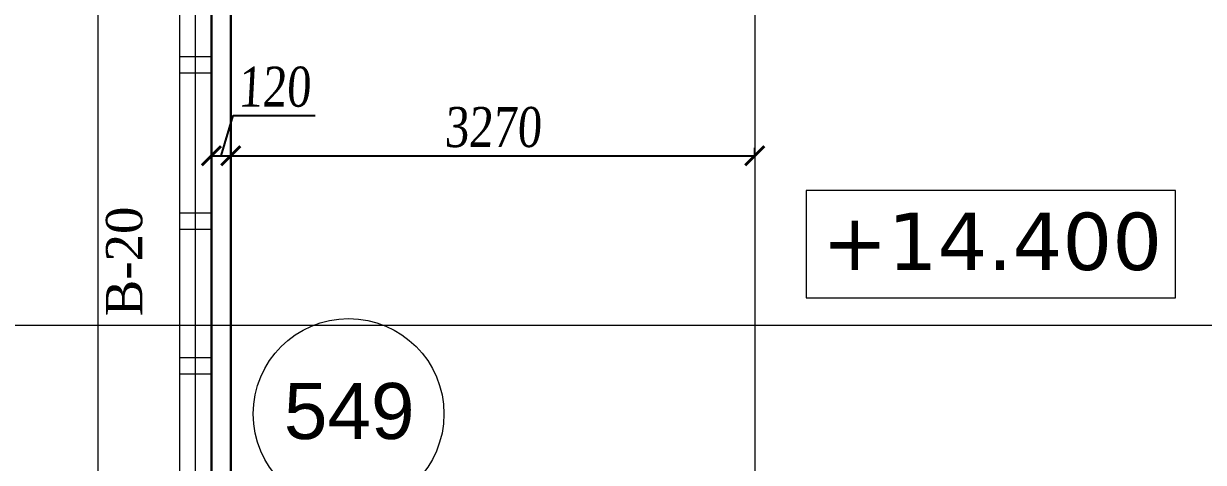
# Model space of a CAD drawing. Header units: inches. Extents: x -407541 to 6688123, y -998590 to 1205599.
# Drawn here: x 12841 to 20203, y 262581 to 265320 of the extents above; entities that cross this region are included whole.
import ezdxf

# ---------------------------------------------------------------- set-up
doc = ezdxf.new("R2010")
doc.units = ezdxf.units.IN
doc.header["$MEASUREMENT"] = 0
doc.linetypes.add('ACAD_ISO04W100', pattern=[30, 24, -3, 0, -3])
for name, color, linetype, lineweight in [('ведомость витражей', 224, 'Continuous', 13), ('ВИТРАЖ', 145, 'Continuous', 9), ('Оси', 254, 'ACAD_ISO04W100', 5), ('отметки', 50, 'Continuous', 13), ('размер внутр', 142, 'Continuous', 5), ('Цоколь', 21, 'Continuous', 30), ('Штриховка', 7, 'Continuous', 9), ('ШТРИХОВКА КИРПИЧ', 30, 'Continuous', 9), ('Экспликацийа', 7, 'Continuous', 18)]:
    doc.layers.add(name, color=color, linetype=linetype, lineweight=lineweight)
doc.styles.get("Standard").update_dxf_attribs({"font": 'arial.ttf'})
doc.styles.add('STYLE2', font='times.ttf', dxfattribs={"width": 0.8, "oblique": 3})
doc.styles.add('Times', font='times.ttf')
doc.dimstyles.new('vnytren', dxfattribs={"dimtxt": 250, "dimasz": 120, "dimexe": 50, "dimexo": 0, "dimgap": 50, "dimtad": 1, "dimdec": 0, "dimzin": 0, "dimdsep": 46, "dimtxsty": 'STYLE2', "dimblk": 'ARCHTICK', "dimcen": 0, "dimadec": 0, "dimazin": 0, "dimtfac": 1, "dimtdec": 0, "dimtmove": 1, "dimatfit": 2, "dimldrblk": 'DOT', "dimfxl": 1, "dimtolj": 1, "dimtzin": 0, "dimarcsym": 0})

# ---------------------------------------------------------------- blocks, each defined once
blk = doc.blocks.new('_ARCHTICK')
at = {"color": 0, "linetype": 'ByBlock', "const_width": 0.15}
blk.add_lwpolyline([(-0.5, -0.5), (0.5, 0.5)], dxfattribs=at)
blk = doc.blocks.new('*D3240')
at = {"layer": 'размер внутр', "color": 0, "lineweight": -2, "transparency": 16777216}
for p, q in [((14073.3, 264494.8), (14148.9, 264746.9)), ((14148.9, 264746.9), (14659.8, 264746.9)), ((14013.3, 264395.2), (14013.3, 264544.8)), ((14133.2, 264395.2), (14133.2, 264544.8)), ((14013.3, 264494.8), (14133.2, 264494.8))]:
    blk.add_line(p, q, dxfattribs=at)
at = {"layer": 'размер внутр', "color": 0, "lineweight": -2, "transparency": 16777216, "xscale": 120, "yscale": 120, "zscale": 120, "rotation": 180}
blk.add_blockref('_ARCHTICK', (14013.3, 264494.8), dxfattribs=at)
at = {"layer": 'размер внутр', "color": 0, "lineweight": -2, "transparency": 16777216, "xscale": 120, "yscale": 120, "zscale": 120}
blk.add_blockref('_ARCHTICK', (14133.2, 264494.8), dxfattribs=at)
at = {"layer": 'размер внутр', "color": 0, "transparency": 16777216, "insert": (14404.4, 264924.1), "char_height": 250, "attachment_point": 5, "style": 'STYLE2'}
blk.add_mtext('\\A1;120', dxfattribs=at)
blk = doc.blocks.new('_Dot')
at = {"color": 0, "linetype": 'ByBlock', "lineweight": -2}
blk.add_line((-0.5, 0), (-1, 0), dxfattribs=at)
at = {"color": 0, "linetype": 'ByBlock', "const_width": 0.5}
blk.add_lwpolyline([(-0.25, 0, 1), (0.25, 0, 1)], format="xyb", close=True, dxfattribs=at)
blk = doc.blocks.new('*D3241')
at = {"layer": 'размер внутр', "color": 0, "lineweight": -2, "transparency": 16777216}
for p, q in [((14133.2, 264395.2), (14133.2, 264544.8)), ((17403.2, 264494.8), (17403.2, 264544.8)), ((14133.2, 264494.8), (17403.2, 264494.8))]:
    blk.add_line(p, q, dxfattribs=at)
at = {"layer": 'размер внутр', "color": 0, "lineweight": -2, "transparency": 16777216, "xscale": 120, "yscale": 120, "zscale": 120, "rotation": 180}
blk.add_blockref('_ARCHTICK', (14133.2, 264494.8), dxfattribs=at)
at = {"layer": 'размер внутр', "color": 0, "lineweight": -2, "transparency": 16777216, "xscale": 120, "yscale": 120, "zscale": 120}
blk.add_blockref('_ARCHTICK', (17403.2, 264494.8), dxfattribs=at)
at = {"layer": 'размер внутр', "color": 0, "transparency": 16777216, "insert": (15768.2, 264672.3), "char_height": 250, "attachment_point": 5, "style": 'STYLE2'}
blk.add_mtext('\\A1;3270', dxfattribs=at)

msp = doc.modelspace()

# ---------------------------------------------------------------- hatches: boundary and pattern name
at = {"layer": 'Штриховка'}
h = msp.add_hatch(dxfattribs=at)
h.set_pattern_fill('ANSI32', color=256, scale=500, style=0)
h.paths.add_polyline_path([(15253.2, 261017.2), (15253.2, 260937.2), (15373.2, 260937.2), (15373.2, 261017.2), (15502.8, 261017.2), (15533.8, 261137.2), (14013.5, 261137.2), (14013.5, 261017.2)])
h.paths.add_polyline_path([(16416.4, 261928.3), (16867.9, 261928.3), (16867.9, 261624.9), (16416.4, 261624.9)], flags=9)
h.paths.add_polyline_path([(16014.7, 262214.7), (16561.8, 262214.7), (16561.8, 261911.3), (16014.7, 261911.3)], flags=9)
h.paths.add_polyline_path([(15396.3, 262491.5), (15825.2, 262491.5), (15825.2, 262188), (15396.3, 262188)], flags=9)
h.paths.add_polyline_path([(14359.7, 262214.7), (14906.8, 262214.7), (14906.8, 261911.3), (14359.7, 261911.3)], flags=9)
h.paths.add_polyline_path([(14496.5, 261160.2), (14496.5, 261589.1), (14800, 261589.1), (14800, 261160.2)], flags=9)
h.paths.add_polyline_path([(16087.8, 259356.4), (16087.8, 259785.3), (16391.3, 259785.3), (16391.3, 259356.4)], flags=9)
h.paths.add_polyline_path([(16074.2, 260339.3), (17085.9, 260339.2), (17085.9, 260798.7), (16074.3, 260798.8)], flags=9)
h.paths.add_polyline_path([(15972, 262625.4), (18008.4, 262625.4), (18008.4, 262935.9), (15972, 262935.9)], flags=9)
h.paths.add_polyline_path([(15975.8, 260245.5), (16939.9, 260245.5), (16939.9, 259768.4), (15975.8, 259768.4)], flags=9)
h.paths.add_polyline_path([(16298.2, 261220.3), (16726.8, 261220.3), (16726.8, 260799.2), (16298.2, 260799.2)], flags=9)
at = {"layer": 'ШТРИХОВКА КИРПИЧ', "ltscale": 0.1}
h = msp.add_hatch(dxfattribs=at)
h.set_pattern_fill('ANSI34', color=256, scale=500, style=0)
h.paths.add_polyline_path([(17203.4, 266237.2), (17203.4, 266437.2), (16573.4, 266437.2), (16573.4, 266237.2)])
h.paths.add_polyline_path([(17203.4, 266437.2), (17203.4, 266497.9), (16573.4, 266497.9), (16573.4, 266437.2)])
h.paths.add_polyline_path([(17993.2, 266437.2), (17993.2, 266486.9), (17603.4, 266486.9), (17603.4, 266437.2)])
h.paths.add_polyline_path([(17603.4, 266437.2), (17603.4, 266237.2), (17993.2, 266237.2), (17993.2, 266437.2)])
h.paths.add_polyline_path([(17938, 265708.3), (18496.8, 265708.3), (18496.8, 265328.3), (17938, 265328.3)], flags=9)
h.paths.add_polyline_path([(17765.8, 264236.2), (20002.8, 264236.2), (20002.8, 263686), (17765.8, 263686)], flags=9)
h.paths.add_polyline_path([(17747.7, 265055.7), (19984.7, 265055.7), (19984.7, 264505.4), (17747.7, 264505.4)], flags=9)

# ---------------------------------------------------------------- linework, layer by layer
at = {"layer": 'ВИТРАЖ'}
msp.add_line((13913.4, 261136.3), (13913.4, 266238.7), dxfattribs=at)
msp.add_lwpolyline([(13813.4, 261137.2), (14013.4, 261137.2), (14013.2, 266237.2), (13813.4, 266237.2), (13813.4, 261137.2)], dxfattribs=at)
at = {"layer": 'ВИТРАЖ', "ltscale": 0.1}
for points in [[(13813.3, 265011.5), (14013.3, 265011.5), (14013.3, 265111.5), (13813.3, 265111.5)], [(13813.3, 264036.6), (14013.3, 264036.6), (14013.3, 264136.6), (13813.3, 264136.6)], [(13813.3, 263133.7), (14013.3, 263133.7), (14013.3, 263233.7), (13813.3, 263233.7)]]:
    msp.add_lwpolyline(points, close=True, dxfattribs=at)
at = {"layer": 'Оси', "ltscale": 0.3}
for p, q in [((13303.2, 278737.2), (13303.2, 246967.2)), ((17403.2, 278737.2), (17403.2, 186893.5)), ((13303.4, 276275.7), (13303.4, 212320.1)), ((1503.2, 263437.2), (192303.2, 263437.2)), ((1503.2, 263437.2), (192303.2, 263437.2))]:
    msp.add_line(p, q, dxfattribs=at)
at = {"layer": 'отметки'}
msp.add_lwpolyline([(20029.5, 264278), (17724.1, 264278), (17724.1, 263607.9), (20029.5, 263607.9)], close=True, dxfattribs=at)
at = {"layer": 'Цоколь', "ltscale": 0.1}
msp.add_lwpolyline([(14133.2, 266237.2), (14013.2, 266237.2), (14013.2, 261137.2), (14133.2, 261137.2)], close=True, dxfattribs=at)
at = {"layer": 'Экспликацийа'}
msp.add_circle((14868.9, 262883.1), 595, dxfattribs=at)

# ---------------------------------------------------------------- texts
at = {"layer": 'ведомость витражей', "style": 'Times'}
msp.add_text('В-20', height=226.8, rotation=90, dxfattribs=at).set_placement((13581.3, 263492.5))
at = {"layer": 'отметки', "insert": (18884.3, 263775.3), "char_height": 357, "width": 1055.519, "attachment_point": 8}
msp.add_mtext('{\\fVerdana|b0|i0|c204|p34;+14.400}', dxfattribs=at)
at = {"layer": 'Экспликацийа', "insert": (15280.5, 262721.6), "char_height": 350, "width": 4589.447, "attachment_point": 9}
msp.add_mtext('{\\fArial|b0|i0|c204|p34;549}', dxfattribs=at)

# ---------------------------------------------------------------- dimensions: what is measured, and where the dimension line sits
at = {"layer": 'размер внутр'}
for base, p1, p2, picture, middle in [((14133.2, 264494.8), (14013.3, 264395.2), (14133.2, 264395.2), '*D3240', (14198.9, 264924.1)), ((17403.2, 264494.8), (14133.2, 264395.2), (17403.2, 264494.8), '*D3241', (15768.2, 264672.3))]:
    dim = msp.add_linear_dim(base=base, p1=p1, p2=p2, dimstyle='vnytren', dxfattribs=at)
    dim.commit()
    dim.dimension.update_dxf_attribs({"geometry": picture, "text_midpoint": middle})

doc.saveas('drawing.dxf')
